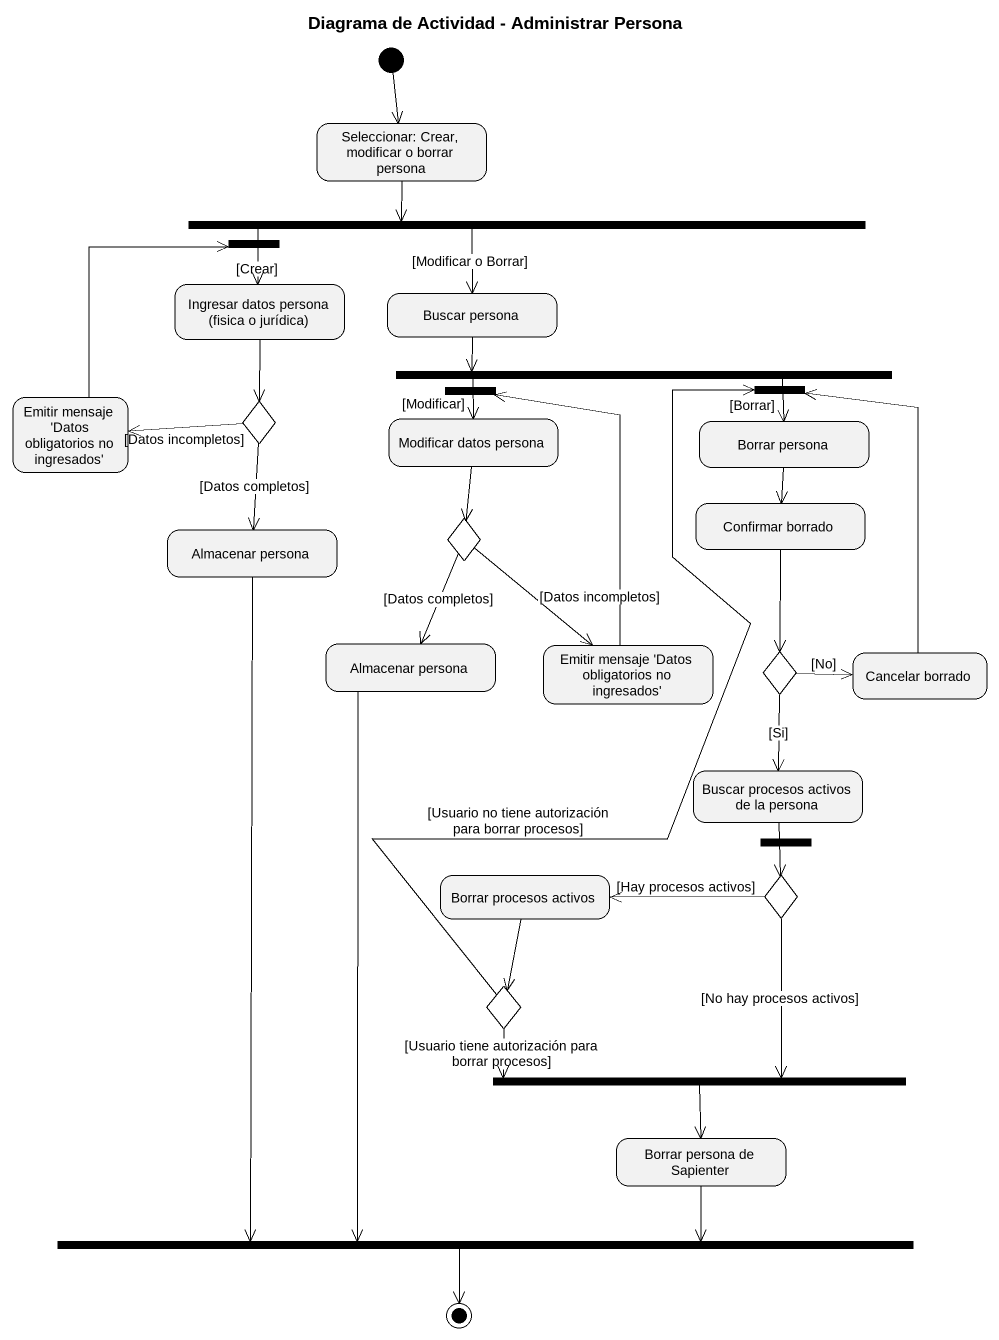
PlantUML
@startuml
title Diagrama de Actividad - Administrar Persona
hide empty description
state "Seleccionar: Crear, modificar o borrar persona" as Seleccionar_Crear_modificar
state fork1 <<fork>>
state "Ingresar datos persona (fisica o jurídica)" as Ingresar_datos_persona
state fork2 <<join>>
state "Buscar persona" as Buscar_persona
state "Emitir mensaje 'Datos obligatorios no ingresados'" as Emitir_mensaje_Datos
state choice1 <<choice>>
state fork3 <<fork>>
state fork4 <<join>>
state fork5 <<join>>
state "Modificar datos persona" as Modificar_datos_persona
state "Borrar persona" as Borrar_persona
state choice2 <<choice>>
state "Confirmar borrado" as Confirmar_borrado
state "Almacenar persona" as Almacenar_persona
state "Almacenar persona" as Almacenar_persona_2
state "Emitir mensaje 'Datos obligatorios no ingresados'" as Emitir_mensaje_Datos_2
state choice3 <<choice>>
state "Cancelar borrado" as Cancelar_borrado
state "Buscar procesos activos de la persona" as Buscar_procesos_activos_de
state fork6 <<fork>>
state "Borrar procesos activos" as Borrar_procesos_activos
state choice4 <<choice>>
state choice5 <<choice>>
state fork7 <<join>>
state "Borrar persona de Sapienter" as Borrar_persona_de_Sapienter
state fork8 <<join>>
[*] --> Seleccionar_Crear_modificar
Seleccionar_Crear_modificar -right-> fork1
fork1 -left-> Ingresar_datos_persona : [Crear]
fork1 --> Buscar_persona : [Modificar o Borrar]
Ingresar_datos_persona --> choice1
Buscar_persona -right-> fork3
Emitir_mensaje_Datos -up-> fork2
choice1 -left-> Emitir_mensaje_Datos : [Datos incompletos]
choice1 --> Almacenar_persona : [Datos completos]
fork3 -left-> Modificar_datos_persona : [Modificar]
fork3 -right-> Borrar_persona : [Borrar]
Modificar_datos_persona --> choice2
Borrar_persona --> Confirmar_borrado
choice2 --> Almacenar_persona_2 : [Datos completos]
choice2 --> Emitir_mensaje_Datos_2 : [Datos incompletos]
Confirmar_borrado --> choice3
Almacenar_persona --> fork8
Almacenar_persona_2 --> fork8
Emitir_mensaje_Datos_2 -up-> fork4
choice3 -right-> Cancelar_borrado : [No]
choice3 --> Buscar_procesos_activos_de : [Si]
Cancelar_borrado -up-> fork5
Buscar_procesos_activos_de --> choice4
Borrar_procesos_activos --> choice5
choice4 -left-> Borrar_procesos_activos : [Hay procesos activos]
choice4 --> fork7 : [No hay procesos activos]
choice5 -up-> fork5 : [Usuario no tiene autorización para borrar procesos]
choice5 -right-> fork7 : [Usuario tiene autorización para borrar procesos]
fork7 --> Borrar_persona_de_Sapienter
Borrar_persona_de_Sapienter -left-> fork8
fork8 --> [*]
@enduml
